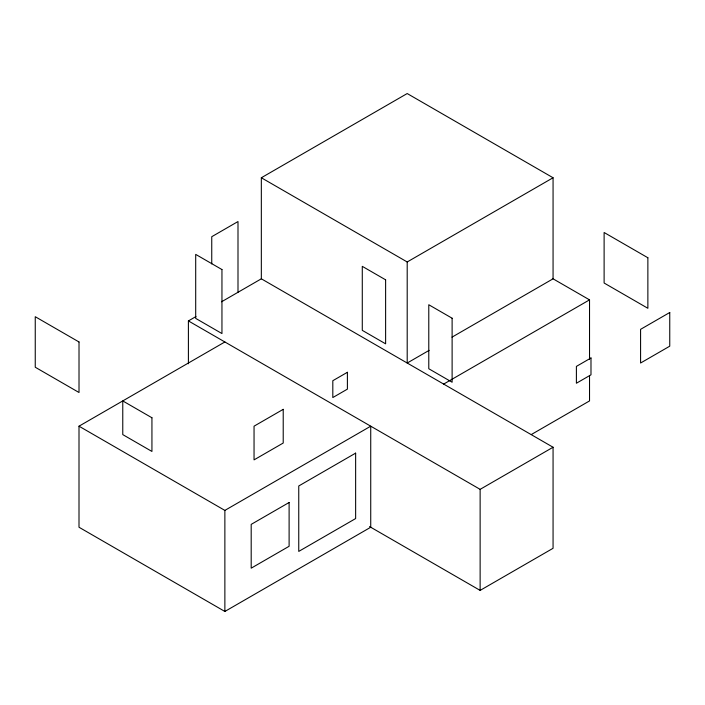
<?xml version="1.0" encoding="UTF-8"?>
<svg xmlns="http://www.w3.org/2000/svg" width="705" height="705" viewBox="0 0 705 705"><rect width="100%" height="100%" fill="white"/><g stroke="black" fill="none" stroke-linecap="round" stroke-linejoin="round"><path stroke-width="1.06" d="M369.543 526.556L480.131 590.402L553.064 548.296L553.064 447.243L261.335 278.81L261.335 177.757L407.199 93.545L553.064 177.757L553.064 278.81L452.002 337.157M188.402 363.762L188.402 320.916L195.981 316.545M221.555 301.784L261.335 278.81M79.004 426.19L224.869 510.402L370.733 426.19L370.733 527.243L224.869 611.455L79.004 527.243L79.004 426.19L224.869 341.969M261.335 177.757L407.199 261.969L553.064 177.757M429.125 350.367L407.199 363.031L407.199 261.969M443.665 384.084L589.53 299.863L589.53 359.18M531.376 434.5L589.53 400.925L589.53 375.659M188.402 320.916L480.131 489.349L553.064 447.243M552.35 278.404L589.53 299.863M480.131 489.349L480.131 590.402M237.999 292.284L237.999 221.546L211.747 236.704L211.747 263.917M224.869 510.402L224.869 611.455M283.216 409.341L254.047 426.181L254.047 459.872L283.216 443.031L283.216 409.341M347.398 372.293L332.813 380.709L332.813 397.549L347.398 389.134L347.398 372.293M355.637 453.13L298.753 485.974L298.753 551.407L355.637 518.563L355.637 453.13M289.112 502.489L251.192 524.379L251.192 568.177L289.112 546.278L289.112 502.489M590.984 357.973L576.399 366.397L576.399 383.238L590.984 374.813L590.984 357.973M669.75 312.5L640.581 329.341L640.581 363.022L669.75 346.181L669.75 312.5M647.869 257.757L604.115 232.5L604.115 283.022L647.869 308.288L647.869 257.757M385.617 279.823L362.282 266.349L362.282 330.354L385.617 343.829L385.617 279.823M452.116 318.219L428.781 304.745L428.781 368.75L452.116 382.225L452.116 318.219M221.952 269.548L195.699 254.39L195.699 318.396L221.952 333.553L221.952 269.548M79.013 341.969L35.25 316.712L35.25 367.235L79.013 392.5L79.013 341.969M151.936 417.765L122.767 400.925L122.767 434.606L151.936 451.447L151.936 417.765"/></g></svg>
